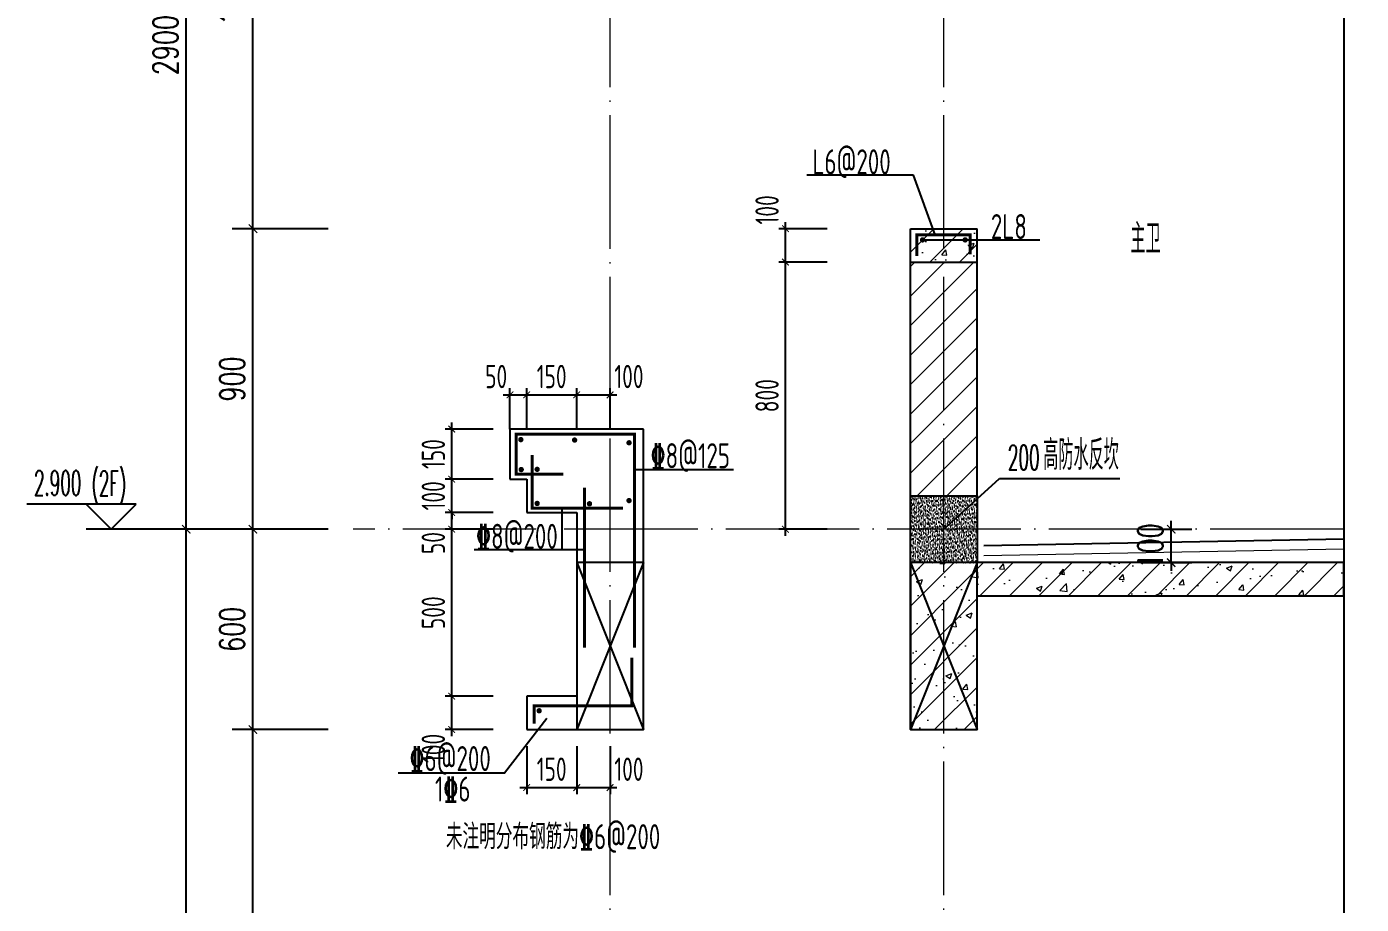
# Model space of a CAD drawing. Extents: x -668857 to 143095, y -247466 to 228182.
# Drawn here: x 67398 to 71397, y 154360 to 156988 of the extents above; entities that cross this region are included whole.
import ezdxf

# ---------------------------------------------------------------- set-up
doc = ezdxf.new("R2010")
doc.units = 0
doc.header["$LTSCALE"] = 1000
doc.linetypes.add('DOTE', pattern=[2.4200000000000004, 2, -0.2, 0.02, -0.2])
doc.layers.get('0').update_dxf_attribs({"linetype": 'CONTINUOUS'})
doc.layers.get('DEFPOINTS').update_dxf_attribs({"linetype": 'CONTINUOUS'})
for name, color, linetype in [('DIM', 2, 'CONTINUOUS'), ('DIM_ELEV', 3, 'CONTINUOUS'), ('DIM_IDEN', 67, 'CONTINUOUS'), ('DIM_SYMB', 3, 'CONTINUOUS'), ('PUB_DIM', 3, 'CONTINUOUS'), ('PUB_TEXT', 2, 'CONTINUOUS'), ('REIN', 6, 'CONTINUOUS'), ('S-大样-砼线', 7, 'CONTINUOUS'), ('S-引出线', 40, 'CONTINUOUS'), ('TEXT', 2, 'CONTINUOUS'), ('WALL', 5, 'CONTINUOUS'), ('看线', 251, 'CONTINUOUS'), ('立面-看线', 251, 'CONTINUOUS')]:
    doc.layers.add(name, color=color, linetype=linetype)
for name, color, linetype, lineweight in [('DOTE', 19, 'DOTE', 9), ('PUB_HATCH', 8, 'CONTINUOUS', 9), ('内粉刷', 37, 'CONTINUOUS', 9)]:
    doc.layers.add(name, color=color, linetype=linetype, lineweight=lineweight)
doc.styles.add('_TCH_DIM', font='SIMPLEX.shx', dxfattribs={"width": 0.7, "bigfont": 'GBCBIG.shx'})
doc.styles.add('_TCH_DIM_T3', font='SIMPLEX', dxfattribs={"width": 0.7058823529411765, "bigfont": 'GBCBIG'})
doc.styles.add('DIM_FONT_T3', font='SIMPLEX', dxfattribs={"width": 0.7058823529411765, "bigfont": 'GBCBIG'})
doc.styles.add('TSSD_DIMENSION', font='Tssdeng.shx', dxfattribs={"width": 0.7, "bigfont": 'tssdchn.shx'})
doc.styles.add('TSSD_REIN', font='tssdeng.shx', dxfattribs={"width": 0.7, "height": 300, "bigfont": 'tssdchn.shx'})
doc.styles.add('w', font='tssdeng.shx', dxfattribs={"width": 0.8, "bigfont": 'tssdchn.shx'})
doc.dimstyles.new('_TCH_ARCH&&25', dxfattribs={"dimtxt": 74.375, "dimasz": 25, "dimexe": 62.5, "dimexo": 75, "dimgap": 25, "dimtad": 1, "dimdec": 0, "dimzin": 0, "dimdsep": 46, "dimtxsty": '_TCH_DIM_T3', "dimblk": 'ARCHTICK', "dimcen": 0.09, "dimclrt": 7, "dimazin": 0, "dimtfac": 1, "dimtdec": 0, "dimtix": 1, "dimtmove": 2, "dimatfit": 3, "dimldrblk": 'ARCHTICK', "dimfxl": 0, "dimtolj": 1, "dimtzin": 0, "dimarcsym": 0})
doc.dimstyles.new('TSSD_20_20', dxfattribs={"dimtxt": 60, "dimasz": 20, "dimexe": 20, "dimexo": 50, "dimgap": 20, "dimtad": 1, "dimdec": 0, "dimzin": 0, "dimdsep": 46, "dimtxsty": 'TSSD_DIMENSION', "dimblk": 'ARCHTICK', "dimblk1": 'ARCHTICK', "dimblk2": 'ARCHTICK', "dimcen": 0, "dimdle": 20, "dimclrt": 7, "dimadec": 0, "dimazin": 0, "dimtfac": 1, "dimtdec": 0, "dimtix": 1, "dimtmove": 2, "dimatfit": 3, "dimfxl": 0, "dimtolj": 1, "dimtzin": 0, "dimarcsym": 0})
pattern_1 = [(45, (0, 0), (-44.19417382415921, 44.19417382415922), []), (49.99999999999999, (0, 0), (179.3150456501884, -15.68803374564878), [18.75, -206.25]), (355, (0, 0), (-34.68783340325, 188.048033425003), [15, -165]), (100.4514, (14.94292, -1.307335), (144.6273454285054, 172.3598855152384), [15.9350475, -175.285528]), (46.18420000000002, (0, 50), (266.8102621564111, -41.37975358225452), [28.125, -309.3749999999999]), (96.6356, (22.23418625, 46.55167325), (233.6656763871758, 243.5294677251104), [23.902572, -262.92825]), (351.1842, (0, 50), (233.6654862834068, 243.5296502313311), [22.5, -247.5]), (21, (25, 37.5), (149.2267630296154, -100.6547226663347), [18.75, -206.25]), (326.0000000000001, (25, 37.5), (60.82883298039543, 181.2875112617133), [15, -165]), (71.4514, (37.43555825, 29.1120985), (210.0556571453725, 80.6326241774881), [15.9350475, -175.285528]), (37.50000000000001, (0, 0), (3.039963829322667, 83.22346345782788), [0, -163, 0, -167.5, 0, -165.625]), (7.499999999999999, (0, 0), (65.76738436053715, 98.60292797059006), [0, -95.5, 0, -159.25, 0, -63.125]), (327.5, (-55.75, 0), (133.4556090431022, -5.638717933594939), [0, -62.5, 0, -195, 0, -258.75]), (317.5, (-80.75, 0), (145.7965423355966, 25.02624558307943), [0, -81.25, 0, -129.5, 0, -183.75])]

# ---------------------------------------------------------------- blocks, each defined once
blk = doc.blocks.new('_ArchTick')
at = {"color": 0, "linetype": 'ByBlock', "const_width": 0.15}
blk.add_lwpolyline([(-0.5, -0.5), (0.5, 0.5)], dxfattribs=at)
blk = doc.blocks.new('*D2123')
at = {"layer": 'DEFPOINTS', "color": 0}
for p in [(1158057.574142566, 465143.3721649078), (1158223.534027657, 465143.3721649078), (1158057.574142566, 465043.3721650917)]:
    blk.add_point(p, dxfattribs=at)
at = {"layer": 'PUB_DIM', "color": 0, "lineweight": -2}
for p, q in [((1158223.534027657, 465143.3721649078), (1158223.534027657, 465168.3721649078)), ((1158132.574142566, 465143.3721649078), (1158286.034027657, 465143.3721649078)), ((1158223.534027657, 465043.3721650917), (1158223.534027657, 465143.3721649078)), ((1158132.574142566, 465043.3721650917), (1158286.034027657, 465043.3721650917)), ((1158223.534027657, 465043.3721650917), (1158223.534027657, 465018.3721650917))]:
    blk.add_line(p, q, dxfattribs=at)
at = {"layer": 'PUB_DIM', "color": 0, "lineweight": -2, "xscale": 25, "yscale": 25, "zscale": 25}
for p, rotation in [((1158223.534027657, 465143.3721649078), 270), ((1158223.534027657, 465043.3721650917), 90)]:
    blk.add_blockref('_ArchTick', p, dxfattribs=dict(at, rotation=rotation))
at = {"layer": 'PUB_DIM', "color": 7, "insert": (1158161.346527657, 465093.3721649999), "char_height": 74.375, "attachment_point": 5, "rotation": 90, "style": '_TCH_DIM_T3'}
blk.add_mtext('\\A1;100', dxfattribs=at)
blk = doc.blocks.new('*D2568')
at = {"layer": 'DEFPOINTS', "color": 0}
for p in [(68896.28783551301, 155885.575227208), (68846.28755016497, 155733.2517491005), (68896.28783551301, 155733.2517490996)]:
    blk.add_point(p, dxfattribs=at)
at = {"layer": 'DIM', "color": 0, "lineweight": -2}
for p, q in [((68846.28755016497, 155783.2517491005), (68846.28755016497, 155905.575227208)), ((68896.28783551301, 155783.2517490996), (68896.28783551301, 155905.575227208)), ((68826.28755016497, 155885.575227208), (68916.28783551301, 155885.575227208))]:
    blk.add_line(p, q, dxfattribs=at)
at = {"layer": 'DIM', "color": 0, "lineweight": -2, "xscale": 20, "yscale": 20, "zscale": 20, "rotation": 180}
blk.add_blockref('_ArchTick', (68846.28755016497, 155885.575227208), dxfattribs=at)
at = {"layer": 'DIM', "color": 0, "lineweight": -2, "xscale": 20, "yscale": 20, "zscale": 20}
blk.add_blockref('_ArchTick', (68896.28783551301, 155885.575227208), dxfattribs=at)
at = {"layer": 'DIM', "color": 7, "insert": (68804.91575529316, 155940.575227208), "char_height": 70, "attachment_point": 5, "style": 'TSSD_DIMENSION'}
blk.add_mtext('\\A1;50', dxfattribs=at)
blk = doc.blocks.new('*D2569')
at = {"layer": 'DEFPOINTS', "color": 0}
for p in [(69046.28783554258, 155885.5752272061), (68896.28783551301, 155733.2517490996), (69046.28783554258, 155733.2517490967)]:
    blk.add_point(p, dxfattribs=at)
at = {"layer": 'DIM', "color": 0, "lineweight": -2}
for p, q in [((68896.28783551301, 155783.2517490996), (68896.28783551301, 155905.5752272061)), ((69046.28783554258, 155783.2517490967), (69046.28783554258, 155905.5752272061)), ((68876.28783551301, 155885.5752272061), (69066.28783554258, 155885.5752272061))]:
    blk.add_line(p, q, dxfattribs=at)
at = {"layer": 'DIM', "color": 0, "lineweight": -2, "xscale": 20, "yscale": 20, "zscale": 20, "rotation": 180}
blk.add_blockref('_ArchTick', (68896.28783551301, 155885.5752272061), dxfattribs=at)
at = {"layer": 'DIM', "color": 0, "lineweight": -2, "xscale": 20, "yscale": 20, "zscale": 20}
blk.add_blockref('_ArchTick', (69046.28783554258, 155885.5752272061), dxfattribs=at)
at = {"layer": 'DIM', "color": 7, "insert": (68971.2878355278, 155940.5752272061), "char_height": 70, "attachment_point": 5, "style": 'TSSD_DIMENSION'}
blk.add_mtext('\\A1;150', dxfattribs=at)
blk = doc.blocks.new('*D2570')
at = {"layer": 'DEFPOINTS', "color": 0}
for p in [(69146.287828865, 155885.5752272037), (69046.28783554258, 155733.2517490967), (69146.287828865, 155733.2517490948)]:
    blk.add_point(p, dxfattribs=at)
at = {"layer": 'DIM', "color": 0, "lineweight": -2}
for p, q in [((69046.28783554258, 155783.2517490967), (69046.28783554258, 155905.5752272037)), ((69146.287828865, 155783.2517490948), (69146.287828865, 155905.5752272037)), ((69026.28783554258, 155885.5752272037), (69166.287828865, 155885.5752272037))]:
    blk.add_line(p, q, dxfattribs=at)
at = {"layer": 'DIM', "color": 0, "lineweight": -2, "xscale": 20, "yscale": 20, "zscale": 20, "rotation": 180}
blk.add_blockref('_ArchTick', (69046.28783554258, 155885.5752272037), dxfattribs=at)
at = {"layer": 'DIM', "color": 0, "lineweight": -2, "xscale": 20, "yscale": 20, "zscale": 20}
blk.add_blockref('_ArchTick', (69146.287828865, 155885.5752272037), dxfattribs=at)
at = {"layer": 'DIM', "color": 7, "insert": (69202.73654681368, 155940.5752272037), "char_height": 70, "attachment_point": 5, "style": 'TSSD_DIMENSION'}
blk.add_mtext('\\A1;100', dxfattribs=at)
blk = doc.blocks.new('*D2571')
at = {"layer": 'DEFPOINTS', "color": 0}
for p in [(68896.28783554747, 154883.2258814403), (69046.28783554595, 154883.2258814374), (69046.28783554595, 154709.5151914844)]:
    blk.add_point(p, dxfattribs=at)
at = {"layer": 'DIM', "color": 0, "lineweight": -2}
for p, q in [((68896.28783554747, 154833.2258814403), (68896.28783554747, 154689.5151914844)), ((69046.28783554595, 154833.2258814374), (69046.28783554595, 154689.5151914844)), ((68876.28783554747, 154709.5151914844), (69066.28783554595, 154709.5151914844))]:
    blk.add_line(p, q, dxfattribs=at)
at = {"layer": 'DIM', "color": 0, "lineweight": -2, "xscale": 20, "yscale": 20, "zscale": 20, "rotation": 180}
blk.add_blockref('_ArchTick', (68896.28783554747, 154709.5151914844), dxfattribs=at)
at = {"layer": 'DIM', "color": 0, "lineweight": -2, "xscale": 20, "yscale": 20, "zscale": 20}
blk.add_blockref('_ArchTick', (69046.28783554595, 154709.5151914844), dxfattribs=at)
at = {"layer": 'DIM', "color": 7, "insert": (68971.28783554671, 154764.5151914844), "char_height": 70, "attachment_point": 5, "style": 'TSSD_DIMENSION'}
blk.add_mtext('\\A1;150', dxfattribs=at)
blk = doc.blocks.new('*D2572')
at = {"layer": 'DEFPOINTS', "color": 0}
for p in [(69046.28783554607, 154883.2258814374), (69146.28782886872, 154883.2258814356), (69146.28782886872, 154709.5151914819)]:
    blk.add_point(p, dxfattribs=at)
at = {"layer": 'DIM', "color": 0, "lineweight": -2}
for p, q in [((69046.28783554607, 154833.2258814374), (69046.28783554607, 154689.5151914819)), ((69146.28782886872, 154833.2258814356), (69146.28782886872, 154689.5151914819)), ((69026.28783554607, 154709.5151914819), (69166.28782886872, 154709.5151914819))]:
    blk.add_line(p, q, dxfattribs=at)
at = {"layer": 'DIM', "color": 0, "lineweight": -2, "xscale": 20, "yscale": 20, "zscale": 20, "rotation": 180}
blk.add_blockref('_ArchTick', (69046.28783554607, 154709.5151914819), dxfattribs=at)
at = {"layer": 'DIM', "color": 0, "lineweight": -2, "xscale": 20, "yscale": 20, "zscale": 20}
blk.add_blockref('_ArchTick', (69146.28782886872, 154709.5151914819), dxfattribs=at)
at = {"layer": 'DIM', "color": 7, "insert": (69202.73654681741, 154764.5151914819), "char_height": 70, "attachment_point": 5, "style": 'TSSD_DIMENSION'}
blk.add_mtext('\\A1;100', dxfattribs=at)
blk = doc.blocks.new('*D2573')
at = {"layer": 'DEFPOINTS', "color": 0}
for p in [(68671.67678371666, 155783.2258814364), (68846.2875501659, 155783.2258814364), (68846.2875501659, 155633.2258814363)]:
    blk.add_point(p, dxfattribs=at)
at = {"layer": 'DIM', "color": 0, "lineweight": -2}
for p, q in [((68796.2875501659, 155783.2258814364), (68651.67678371666, 155783.2258814364)), ((68671.67678371666, 155613.2258814363), (68671.67678371666, 155803.2258814364)), ((68796.2875501659, 155633.2258814363), (68651.67678371666, 155633.2258814363))]:
    blk.add_line(p, q, dxfattribs=at)
at = {"layer": 'DIM', "color": 0, "lineweight": -2, "xscale": 20, "yscale": 20, "zscale": 20}
for p, rotation in [((68671.67678371666, 155783.2258814364), 90), ((68671.67678371666, 155633.2258814363), 270)]:
    blk.add_blockref('_ArchTick', p, dxfattribs=dict(at, rotation=rotation))
at = {"layer": 'DIM', "color": 7, "insert": (68616.67678371664, 155708.2258814363), "char_height": 70, "attachment_point": 5, "rotation": 90, "style": 'TSSD_DIMENSION'}
blk.add_mtext('\\A1;150', dxfattribs=at)
blk = doc.blocks.new('*D2574')
at = {"layer": 'DEFPOINTS', "color": 0}
for p in [(68671.67678371666, 155633.2258814363), (68846.2875501659, 155633.2258814363), (68846.2875501659, 155533.2258814363)]:
    blk.add_point(p, dxfattribs=at)
at = {"layer": 'DIM', "color": 0, "lineweight": -2}
for p, q in [((68671.67678371666, 155633.2258814363), (68671.67678371666, 155653.2258814363)), ((68796.2875501659, 155633.2258814363), (68651.67678371666, 155633.2258814363)), ((68671.67678371666, 155533.2258814363), (68671.67678371666, 155633.2258814363)), ((68796.2875501659, 155533.2258814363), (68651.67678371666, 155533.2258814363)), ((68671.67678371666, 155533.2258814363), (68671.67678371666, 155513.2258814363))]:
    blk.add_line(p, q, dxfattribs=at)
at = {"layer": 'DIM', "color": 0, "lineweight": -2, "xscale": 20, "yscale": 20, "zscale": 20}
for p, rotation in [((68671.67678371666, 155633.2258814363), 270), ((68671.67678371666, 155533.2258814363), 90)]:
    blk.add_blockref('_ArchTick', p, dxfattribs=dict(at, rotation=rotation))
at = {"layer": 'DIM', "color": 7, "insert": (68616.67678371664, 155583.2258814363), "char_height": 70, "attachment_point": 5, "rotation": 90, "style": 'TSSD_DIMENSION'}
blk.add_mtext('\\A1;100', dxfattribs=at)
blk = doc.blocks.new('*D2575')
at = {"layer": 'DEFPOINTS', "color": 0}
for p in [(68671.67678371666, 155533.2258814363), (68846.2875501659, 155533.2258814363), (68846.2875501659, 155483.2258814366)]:
    blk.add_point(p, dxfattribs=at)
at = {"layer": 'DIM', "color": 0, "lineweight": -2}
for p, q in [((68796.2875501659, 155533.2258814363), (68651.67678371666, 155533.2258814363)), ((68671.67678371666, 155463.2258814366), (68671.67678371666, 155553.2258814363)), ((68796.2875501659, 155483.2258814366), (68651.67678371666, 155483.2258814366))]:
    blk.add_line(p, q, dxfattribs=at)
at = {"layer": 'DIM', "color": 0, "lineweight": -2, "xscale": 20, "yscale": 20, "zscale": 20}
for p, rotation in [((68671.67678371666, 155533.2258814363), 90), ((68671.67678371666, 155483.2258814366), 270)]:
    blk.add_blockref('_ArchTick', p, dxfattribs=dict(at, rotation=rotation))
at = {"layer": 'DIM', "color": 7, "insert": (68616.67678371654, 155441.8540865649), "char_height": 70, "attachment_point": 5, "rotation": 90, "style": 'TSSD_DIMENSION'}
blk.add_mtext('\\A1;50', dxfattribs=at)
blk = doc.blocks.new('*D2576')
at = {"layer": 'DEFPOINTS', "color": 0}
for p in [(68671.67678371666, 155483.2258814366), (68846.2875501659, 155483.2258814366), (68846.2875501659, 154983.2258814367)]:
    blk.add_point(p, dxfattribs=at)
at = {"layer": 'DIM', "color": 0, "lineweight": -2}
for p, q in [((68671.67678371666, 154963.2258814367), (68671.67678371666, 155503.2258814366)), ((68796.2875501659, 155483.2258814366), (68651.67678371666, 155483.2258814366)), ((68796.2875501659, 154983.2258814367), (68651.67678371666, 154983.2258814367))]:
    blk.add_line(p, q, dxfattribs=at)
at = {"layer": 'DIM', "color": 0, "lineweight": -2, "xscale": 20, "yscale": 20, "zscale": 20}
for p, rotation in [((68671.67678371666, 155483.2258814366), 90), ((68671.67678371666, 154983.2258814367), 270)]:
    blk.add_blockref('_ArchTick', p, dxfattribs=dict(at, rotation=rotation))
at = {"layer": 'DIM', "color": 7, "insert": (68616.67678371664, 155233.2258814367), "char_height": 70, "attachment_point": 5, "rotation": 90, "style": 'TSSD_DIMENSION'}
blk.add_mtext('\\A1;500', dxfattribs=at)
blk = doc.blocks.new('*D2577')
at = {"layer": 'DEFPOINTS', "color": 0}
for p in [(68671.67678371666, 154983.2258814367), (68846.2875501659, 154983.2258814367), (68846.2875501659, 154883.2258814367)]:
    blk.add_point(p, dxfattribs=at)
at = {"layer": 'DIM', "color": 0, "lineweight": -2}
for p, q in [((68796.2875501659, 154983.2258814367), (68651.67678371666, 154983.2258814367)), ((68671.67678371666, 154863.2258814367), (68671.67678371666, 155003.2258814367)), ((68796.2875501659, 154883.2258814367), (68651.67678371666, 154883.2258814367))]:
    blk.add_line(p, q, dxfattribs=at)
at = {"layer": 'DIM', "color": 0, "lineweight": -2, "xscale": 20, "yscale": 20, "zscale": 20}
for p, rotation in [((68671.67678371666, 154983.2258814367), 90), ((68671.67678371666, 154883.2258814367), 270)]:
    blk.add_blockref('_ArchTick', p, dxfattribs=dict(at, rotation=rotation))
at = {"layer": 'DIM', "color": 7, "insert": (68616.67678371654, 154826.7771634881), "char_height": 70, "attachment_point": 5, "rotation": 90, "style": 'TSSD_DIMENSION'}
blk.add_mtext('\\A1;100', dxfattribs=at)
blk = doc.blocks.new('*D2596')
at = {"layer": 'DEFPOINTS', "color": 0}
for p in [(68076.09341225855, 154883.2258814368), (68376.09341227927, 154883.2258814368), (68376.09341227927, 153483.2260189572)]:
    blk.add_point(p, dxfattribs=at)
at = {"layer": 'PUB_DIM', "color": 0, "lineweight": -2}
for p, q in [((68301.09341227927, 154883.2258814368), (68013.59341225855, 154883.2258814368)), ((68076.09341225855, 153483.2260189572), (68076.09341225855, 154883.2258814368)), ((68301.09341227927, 153483.2260189572), (68013.59341225855, 153483.2260189572))]:
    blk.add_line(p, q, dxfattribs=at)
at = {"layer": 'PUB_DIM', "color": 0, "lineweight": -2, "xscale": 25, "yscale": 25, "zscale": 25}
for p, rotation in [((68076.09341225855, 154883.2258814368), 90), ((68076.09341225855, 153483.2260189572), 270)]:
    blk.add_blockref('_ArchTick', p, dxfattribs=dict(at, rotation=rotation))
at = {"layer": 'PUB_DIM', "color": 7, "insert": (68013.90591225853, 154183.2259501971), "char_height": 74.375, "attachment_point": 5, "rotation": 90, "style": '_TCH_DIM_T3'}
blk.add_mtext('\\A1;1400', dxfattribs=at)
blk = doc.blocks.new('*D2597')
at = {"layer": 'DEFPOINTS', "color": 0}
for p in [(68076.09341225855, 155483.2258814365), (68376.09341227927, 155483.2258814365), (68376.09341227927, 154883.2258814368)]:
    blk.add_point(p, dxfattribs=at)
at = {"layer": 'PUB_DIM', "color": 0, "lineweight": -2}
for p, q in [((68301.09341227927, 155483.2258814365), (68013.59341225855, 155483.2258814365)), ((68076.09341225855, 154883.2258814368), (68076.09341225855, 155483.2258814365)), ((68301.09341227927, 154883.2258814368), (68013.59341225855, 154883.2258814368))]:
    blk.add_line(p, q, dxfattribs=at)
at = {"layer": 'PUB_DIM', "color": 0, "lineweight": -2, "xscale": 25, "yscale": 25, "zscale": 25}
for p, rotation in [((68076.09341225855, 155483.2258814365), 90), ((68076.09341225855, 154883.2258814368), 270)]:
    blk.add_blockref('_ArchTick', p, dxfattribs=dict(at, rotation=rotation))
at = {"layer": 'PUB_DIM', "color": 7, "insert": (68013.90591225853, 155183.2258814367), "char_height": 74.375, "attachment_point": 5, "rotation": 90, "style": '_TCH_DIM_T3'}
blk.add_mtext('\\A1;600', dxfattribs=at)
blk = doc.blocks.new('*D2598')
at = {"layer": 'DEFPOINTS', "color": 0}
for p in [(68076.09341225855, 156383.2260189572), (68376.09341227927, 156383.2260189572), (68376.09341227927, 155483.2258814365)]:
    blk.add_point(p, dxfattribs=at)
at = {"layer": 'PUB_DIM', "color": 0, "lineweight": -2}
for p, q in [((68301.09341227927, 156383.2260189572), (68013.59341225855, 156383.2260189572)), ((68076.09341225855, 155483.2258814365), (68076.09341225855, 156383.2260189572)), ((68301.09341227927, 155483.2258814365), (68013.59341225855, 155483.2258814365))]:
    blk.add_line(p, q, dxfattribs=at)
at = {"layer": 'PUB_DIM', "color": 0, "lineweight": -2, "xscale": 25, "yscale": 25, "zscale": 25}
for p, rotation in [((68076.09341225855, 156383.2260189572), 90), ((68076.09341225855, 155483.2258814365), 270)]:
    blk.add_blockref('_ArchTick', p, dxfattribs=dict(at, rotation=rotation))
at = {"layer": 'PUB_DIM', "color": 7, "insert": (68013.90591225853, 155933.2259501969), "char_height": 74.375, "attachment_point": 5, "rotation": 90, "style": '_TCH_DIM_T3'}
blk.add_mtext('\\A1;900', dxfattribs=at)
blk = doc.blocks.new('*D2599')
at = {"layer": 'DEFPOINTS', "color": 0}
for p in [(68076.09341225855, 157783.2258814368), (68376.09341227927, 157783.2258814368), (68376.09341227927, 156383.2260189572)]:
    blk.add_point(p, dxfattribs=at)
at = {"layer": 'PUB_DIM', "color": 0, "lineweight": -2}
for p, q in [((68301.09341227927, 157783.2258814368), (68013.59341225855, 157783.2258814368)), ((68076.09341225855, 156383.2260189572), (68076.09341225855, 157783.2258814368)), ((68301.09341227927, 156383.2260189572), (68013.59341225855, 156383.2260189572))]:
    blk.add_line(p, q, dxfattribs=at)
at = {"layer": 'PUB_DIM', "color": 0, "lineweight": -2, "xscale": 25, "yscale": 25, "zscale": 25}
for p, rotation in [((68076.09341225855, 157783.2258814368), 90), ((68076.09341225855, 156383.2260189572), 270)]:
    blk.add_blockref('_ArchTick', p, dxfattribs=dict(at, rotation=rotation))
at = {"layer": 'PUB_DIM', "color": 7, "insert": (68013.90591225853, 157083.2259501971), "char_height": 74.375, "attachment_point": 5, "rotation": 90, "style": '_TCH_DIM_T3'}
blk.add_mtext('\\A1;1400', dxfattribs=at)
blk = doc.blocks.new('*D2612')
at = {"layer": 'DEFPOINTS', "color": 0}
for p in [(67876.09341225412, 155483.2258814365), (68376.09341227927, 155483.2258814365), (68376.09341227927, 152583.2258814365)]:
    blk.add_point(p, dxfattribs=at)
at = {"layer": 'PUB_DIM', "color": 0, "lineweight": -2}
for p, q in [((68301.09341227927, 155483.2258814365), (67813.59341225412, 155483.2258814365)), ((67876.09341225412, 152583.2258814365), (67876.09341225412, 155483.2258814365)), ((68301.09341227927, 152583.2258814365), (67813.59341225412, 152583.2258814365))]:
    blk.add_line(p, q, dxfattribs=at)
at = {"layer": 'PUB_DIM', "color": 0, "lineweight": -2, "xscale": 25, "yscale": 25, "zscale": 25}
for p, rotation in [((67876.09341225412, 155483.2258814365), 90), ((67876.09341225412, 152583.2258814365), 270)]:
    blk.add_blockref('_ArchTick', p, dxfattribs=dict(at, rotation=rotation))
at = {"layer": 'PUB_DIM', "color": 7, "insert": (67813.90591225411, 154033.2258814365), "char_height": 74.375, "attachment_point": 5, "rotation": 90, "style": '_TCH_DIM_T3'}
blk.add_mtext('\\A1;2900', dxfattribs=at)
blk = doc.blocks.new('*D2613')
at = {"layer": 'DEFPOINTS', "color": 0}
for p in [(67876.09341225412, 158383.2258814365), (68376.09341227927, 158383.2258814365), (68376.09341227927, 155483.2258814365)]:
    blk.add_point(p, dxfattribs=at)
at = {"layer": 'PUB_DIM', "color": 0, "lineweight": -2}
for p, q in [((68301.09341227927, 158383.2258814365), (67813.59341225412, 158383.2258814365)), ((67876.09341225412, 155483.2258814365), (67876.09341225412, 158383.2258814365)), ((68301.09341227927, 155483.2258814365), (67813.59341225412, 155483.2258814365))]:
    blk.add_line(p, q, dxfattribs=at)
at = {"layer": 'PUB_DIM', "color": 0, "lineweight": -2, "xscale": 25, "yscale": 25, "zscale": 25}
for p, rotation in [((67876.09341225412, 158383.2258814365), 90), ((67876.09341225412, 155483.2258814365), 270)]:
    blk.add_blockref('_ArchTick', p, dxfattribs=dict(at, rotation=rotation))
at = {"layer": 'PUB_DIM', "color": 7, "insert": (67813.90591225411, 156933.2258814365), "char_height": 74.375, "attachment_point": 5, "rotation": 90, "style": '_TCH_DIM_T3'}
blk.add_mtext('\\A1;2900', dxfattribs=at)
blk = doc.blocks.new('20210809.02282059')
at = {"layer": 'REIN', "const_width": 9}
blk.add_lwpolyline([(87484.17413905729, 66580.93723980524), (87484.17413905729, 66644.7473179046), (87644.05902665015, 66644.7473179046), (87644.05902665015, 66586.78243779903)], dxfattribs=at)
at = {"layer": 'REIN', "const_width": 8}
for points in [[(87497.66146427253, 66629.68552062381, 1), (87505.66146427253, 66629.68552062381, 1)], [(87625.09821334062, 66629.68552062381, 1), (87633.09821334062, 66629.68552062381, 1)]]:
    blk.add_lwpolyline(points, format="xyb", close=True, dxfattribs=at)
at = {"layer": 'S-引出线'}
for p, q in [((87474.5888281595, 66823.76058760582), (87154.50981688779, 66823.76058760582)), ((87538.80876634456, 66644.7473179046), (87474.5888281595, 66823.76058760582)), ((87501.66146427253, 66629.68552062381), (87853.2882327484, 66629.68552062381))]:
    blk.add_line(p, q, dxfattribs=at)
at = {"layer": 'TEXT', "style": 'w', "width": 0.7}
for s, p in [('L6@200', (87171.47256206069, 66825.93027499522)), ('2L8', (87706.15828353167, 66632.06966891466))]:
    blk.add_text(s, height=75, rotation=1.867629851175362e-07, dxfattribs=at).set_placement(p)
blk = doc.blocks.new('20210809.03232467')
at = {"layer": 'S-大样-砼线'}
for p, q in [((87154.50981688779, 67080.93735919218), (87354.50981570501, 66580.93723981472)), ((87354.51276363153, 67080.93735919014), (87154.51276483014, 66580.93723980524))]:
    blk.add_line(p, q, dxfattribs=at)
blk.add_lwpolyline([(87354.50982275046, 67080.93735918641), (87154.50981688779, 67080.93735918641), (87154.50981688965, 66580.93723980896), (87354.5098227514, 66580.93723980896)], close=True, dxfattribs=at)
blk = doc.blocks.new('A$C696610E5')
at = {"layer": 'REIN', "const_width": 9}
for points in [[(494.509790064767, 974.7257854625932), (353.2976836580783, 974.7257854625932), (353.2976836580783, 1094.985582859663), (708.3287663660012, 1094.985582859663), (708.3287663660012, 454.9217226114124)], [(401.6353541486897, 1031.683887465857), (401.6353541486897, 872.6115356116788), (673.8797542294487, 872.6115356116788)], [(557.8394778273068, 933.9868763727718), (557.8394778273068, 454.9217226114124)]]:
    blk.add_lwpolyline(points, dxfattribs=at)
at = {"layer": 'REIN', "const_width": 8}
for points in [[(363.4237561263144, 1078.319648156874, 1), (371.4237561263144, 1078.319648156874, 1)], [(524.5462573827244, 1076.877613991499, 1), (532.5462573827244, 1076.877613991499, 1)], [(687.691048192326, 1068.733111102658, 1), (695.691048192326, 1068.733111102658, 1)], [(364.5459516532719, 988.5857456214726, 1), (372.5459516532719, 988.5857456214726, 1)], [(412.3416766035371, 989.1865931907669, 1), (420.3416766035371, 989.1865931907669, 1)], [(412.3416766035371, 887.0723433398525, 1), (420.3416766035371, 887.0723433398525, 1)], [(569.1502675772645, 886.0968876407132, 1), (577.1502675772645, 886.0968876407132, 1)], [(687.691048192326, 895.7309673416312, 1), (695.691048192326, 895.7309673416312, 1)], [(418.3335837004706, 266.0728377097403, 1), (426.3335837004706, 266.0728377097403, 1)]]:
    blk.add_lwpolyline(points, format="xyb", close=True, dxfattribs=at)
at = {"layer": 'REIN'}
blk.add_lwpolyline([(407.6962873237208, 227.9368133810931, 9, 9, 0), (407.6962873237208, 280.8972348045208, 9, 9, 0), (700.0779394982383, 280.8972348045208, 9, 9, 0), (700.0779394982383, 425.2837667731219, 9, 9, 0)], format="xyseb", dxfattribs=at)
at = {"layer": 'S-大样-砼线'}
for p, q in [((534.9040304459631, 709.8516199543374), (734.9040294354782, 209.8440195930889)), ((734.9069771897048, 709.8516199523001), (534.9069785606116, 209.844019583601))]:
    blk.add_line(p, q, dxfattribs=at)
blk.add_lwpolyline([(734.9040363086388, 709.8516199485748), (534.9040304459631, 709.8516199485748), (534.9040306201205, 209.8440195873263), (734.9040364818648, 209.8440195873263)], close=True, dxfattribs=at)
at = {"layer": 'S-引出线'}
for p, q in [((704.1631958922371, 988.4597291483078), (1004.297492629848, 988.4597291483078)), ((490.5750032179058, 872.6115356116788), (490.5750032179058, 748.9157818023814)), ((227.2092979103327, 748.9157818023814), (561.0946904830635, 748.9157818023814))]:
    blk.add_line(p, q, dxfattribs=at)
blk.add_lwpolyline([(445.2543249456212, 242.7062188587734), (318.5882805185392, 79.6132992474013), (-0.001608953811228275, 79.6132992474013)], dxfattribs=at)
at = {"layer": 'TEXT', "style": 'TSSD_REIN', "width": 0.7}
for s, p in [('%%1328@125', (756.2409710646607, 992.5684979612124)), ('%%1328@200', (233.1230397964828, 751.0794697510428)), ('%%1326@200', (33.92213285947219, 85.49364312767284)), ('1%%1326', (110.1237758682109, -5.770403678005096)), ('未注明分布钢筋为%%1326@200', (142.7750935829245, -148.4006670246017))]:
    blk.add_text(s, height=75, rotation=1.867629851175362e-07, dxfattribs=at).set_placement(p)
blk = doc.blocks.new('*D3121')
at = {"layer": 'DEFPOINTS', "color": 0}
for p in [(69671.67678371654, 156383.2260189607), (69846.28755016578, 156383.2260189607), (69846.28755016578, 156283.2260189572)]:
    blk.add_point(p, dxfattribs=at)
at = {"layer": 'DIM', "color": 0, "lineweight": -2}
for p, q in [((69796.28755016578, 156383.2260189607), (69651.67678371654, 156383.2260189607)), ((69671.67678371654, 156263.2260189572), (69671.67678371654, 156403.2260189607)), ((69796.28755016578, 156283.2260189572), (69651.67678371654, 156283.2260189572))]:
    blk.add_line(p, q, dxfattribs=at)
at = {"layer": 'DIM', "color": 0, "lineweight": -2, "xscale": 20, "yscale": 20, "zscale": 20}
for p, rotation in [((69671.67678371654, 156383.2260189607), 90), ((69671.67678371654, 156283.2260189572), 270)]:
    blk.add_blockref('_ArchTick', p, dxfattribs=dict(at, rotation=rotation))
at = {"layer": 'DIM', "color": 7, "insert": (69616.67678371642, 156439.6747369096), "char_height": 70, "attachment_point": 5, "rotation": 90, "style": 'TSSD_DIMENSION'}
blk.add_mtext('\\A1;100', dxfattribs=at)
blk = doc.blocks.new('*D3142')
at = {"layer": 'DEFPOINTS', "color": 0}
for p in [(69671.67678371654, 156283.2260189572), (69846.28755016578, 156283.2260189572), (69846.28755016578, 155483.2258814365)]:
    blk.add_point(p, dxfattribs=at)
at = {"layer": 'DIM', "color": 0, "lineweight": -2}
for p, q in [((69671.67678371654, 155463.2258814365), (69671.67678371654, 156303.2260189572)), ((69796.28755016578, 156283.2260189572), (69651.67678371654, 156283.2260189572)), ((69796.28755016578, 155483.2258814365), (69651.67678371654, 155483.2258814365))]:
    blk.add_line(p, q, dxfattribs=at)
at = {"layer": 'DIM', "color": 0, "lineweight": -2, "xscale": 20, "yscale": 20, "zscale": 20}
for p, rotation in [((69671.67678371654, 156283.2260189572), 90), ((69671.67678371654, 155483.2258814365), 270)]:
    blk.add_blockref('_ArchTick', p, dxfattribs=dict(at, rotation=rotation))
at = {"layer": 'DIM', "color": 7, "insert": (69616.67678371652, 155883.2259501969), "char_height": 70, "attachment_point": 5, "rotation": 90, "style": 'TSSD_DIMENSION'}
blk.add_mtext('\\A1;800', dxfattribs=at)
blk = doc.blocks.new('gdfgdgrdfaw')
at = {"layer": 'PUB_HATCH'}
h = blk.add_hatch(dxfattribs=at)
h.set_pattern_fill('钢筋混凝土', color=256, scale=25, style=0)
h.set_pattern_definition(pattern_1)
h.paths.add_polyline_path([(1157642.391776409, 465943.3721650821), (1157642.391776409, 466043.3721650821), (1157442.391776409, 466043.3721650821), (1157442.391776409, 465943.3721650821)])
h = blk.add_hatch(dxfattribs=at)
h.set_pattern_fill('普通砖', color=256, scale=25, style=0)
h.set_pattern_definition([(45, (0, 44.8778375), (-44.19419150182874, 44.19419150182875), [])])
h.paths.add_polyline_path([(1157642.391769704, 465243.3721650823), (1157642.391769704, 465943.3721650821), (1157442.391769704, 465943.3721650821), (1157442.391769704, 465243.3721650823)])
h = blk.add_hatch(dxfattribs=at)
h.set_pattern_fill('钢筋混凝土', color=256, scale=25, style=0)
h.set_pattern_definition(pattern_1)
h.paths.add_polyline_path([(1157642.391769704, 464543.3721639105), (1157642.391774331, 464943.3721650844), (1157442.391775368, 465043.3721651007), (1157442.391769704, 464543.3721662128)])
h = blk.add_hatch(dxfattribs=at)
h.set_pattern_fill('钢筋混凝土', color=256, scale=25, style=0)
h.set_pattern_definition(pattern_1)
h.paths.add_polyline_path([(1158740.916688931, 465043.3721650868), (1157442.391775368, 465043.3721651007), (1157642.391774331, 464943.3721650844), (1158740.916688931, 464943.3721650868)])
at = {"layer": '立面-看线'}
h = blk.add_hatch(dxfattribs=at)
h.set_pattern_fill('碎沙', color=256, scale=4)
h.set_pattern_definition([(37.50000000000001, (356389.1521258352, 79681.41970536293), (-0.32000625919681, 9.788264746586847), [0, -7.7216, 0, -8.636000000000001, 0, -8.255]), (7.499999999999999, (356389.1521258352, 79681.41970536293), (8.990465662760052, 14.33650201136708), [0, -4.1656, 0, -6.9596, 0, -2.667]), (327.5, (356382.9037258351, 79681.41970536293), (15.81984740482916, 0.028743693570914), [0, -2.54, 0, -9.144, 0, -11.938]), (317.5, (356382.9037258351, 79681.41970536293), (15.27112904944595, 4.458586465144325), [0, -1.27, 0, -5.9944, 0, -6.858])])
h.paths.add_polyline_path([(1157442.391776461, 465043.3721649967), (1157642.391776523, 465043.3721646604), (1157642.391776554, 465243.3721648258), (1157442.391776492, 465243.3721653387)])
at = {"layer": 'DIM_IDEN'}
for p, q in [((1157542.392034936, 465143.3722684763), (1157709.202950143, 465294.8897628722)), ((1157709.202950143, 465294.8897628722), (1158069.379461748, 465294.8897628722))]:
    blk.add_line(p, q, dxfattribs=at)
at = {"layer": 'WALL'}
for p, q in [((1157442.391776409, 465943.3721650821), (1157442.391776409, 466043.3721650821)), ((1157442.391776409, 466043.3721650821), (1157642.391776409, 466043.3721650821)), ((1157642.391776409, 465943.3721650821), (1157642.391776409, 466043.3721650821)), ((1157442.391769704, 465243.3721650823), (1157442.391769704, 465943.3721650821)), ((1157442.391776409, 465943.3721650821), (1157642.391776409, 465943.3721650821)), ((1157642.391769704, 465243.3721650823), (1157642.391769704, 465943.3721650821)), ((1157442.391769704, 465243.3721650823), (1157642.391769704, 465243.3721650823)), ((1157442.391769704, 464543.3721662128), (1157442.391775368, 465043.3721651007)), ((1158740.916688931, 465043.3721650868), (1157442.391775368, 465043.3721651007)), ((1158740.916688931, 464943.3721650868), (1158740.916688931, 465043.3721650868)), ((1158740.916688931, 464943.3721650868), (1157642.391774331, 464943.3721650844)), ((1157642.391769704, 464543.3721639105), (1157642.391774331, 464943.3721650844)), ((1157442.391769704, 464543.3721662128), (1157642.391769704, 464543.3721639105))]:
    blk.add_line(p, q, dxfattribs=at)
blk.add_lwpolyline([(1157442.391776455, 465243.3721650823), (1157642.391776591, 465243.3721650823), (1157642.391776591, 465043.3721650823), (1157442.391776455, 465043.3721650823)], close=True, dxfattribs=at)
at = {"layer": '内粉刷'}
blk.add_lwpolyline([(1158740.916688931, 465083.372165086), (1157662.391775905, 465063.3832221435)], dxfattribs=at)
at = {"layer": '看线', "color": 32}
blk.add_lwpolyline([(1158740.916688931, 465113.372165086), (1157662.391775905, 465093.3832221435)], dxfattribs=at)
at = {"layer": 'PUB_TEXT', "style": 'DIM_FONT_T3'}
for s, height, width, p in [('主卫', 89.36170212765958, 0.7058823529411765, (1158101.60987159, 465968.9951432003)), ('200', 74.375, 0.4982698961937717, (1157734.212065002, 465321.1397628722)), ('高防水反坎', 89.36170212765958, 0.7058823529411765, (1157840.094417944, 465321.1397628722))]:
    blk.add_text(s, height=height, dxfattribs=dict(at, width=width)).set_placement(p)
at = {"layer": 'PUB_DIM'}
dim = blk.add_aligned_dim(p1=(1158057.574142566, 465043.3721650917), p2=(1158057.574142566, 465143.3721649078), distance=-165.9598850910552, dimstyle='_TCH_ARCH&&25', dxfattribs=at)
dim.commit()
dim.dimension.update_dxf_attribs({"geometry": '*D2123', "text_midpoint": (1158161.346527657, 465093.3721649999)})

msp = doc.modelspace()

# ---------------------------------------------------------------- linework, layer by layer
at = {"layer": 'DIM_ELEV', "color": 1}
for p, q in [((67726.09341225273, 155558.2258814365), (67398.09341225273, 155558.2258814365)), ((67651.09341225273, 155483.2258814365), (67576.09341225273, 155558.2258814365)), ((67651.09341225273, 155483.2258814365), (67726.09341225273, 155558.2258814365)), ((68076.09341225843, 155483.2258814365), (67576.09341225273, 155483.2258814365))]:
    msp.add_line(p, q, dxfattribs=at)
at = {"layer": 'DIM_SYMB'}
msp.add_lwpolyline([(71344.81248858606, 168563.2258814307), (71344.8124885856, 159901.3497366306), (71397.3124885856, 159882.2412993315), (71292.3124885856, 159863.7269663572), (71344.8124885856, 159845.0997366306), (71344.81248858513, 151183.2235918305)], dxfattribs=at)
at = {"layer": 'DOTE', "color": 1, "linetype": 'DOTE', "ltscale": 0.2}
for p, q in [((70146.28756935953, 151483.2235918305), (70146.28756935906, 169163.2258814303)), ((69146.28756935953, 151483.2235918305), (69146.28756935906, 158383.2258814365)), ((71344.81248858536, 155483.2258814365), (68376.09341227927, 155483.2258814365))]:
    msp.add_line(p, q, dxfattribs=at)
at = {"layer": 'WALL'}
for p, q in [((69246.2875693593, 155783.2258814364), (68846.2875501659, 155783.2258814364)), ((68846.2875501659, 155783.2258814364), (68846.2875501659, 155633.2258814364)), ((69246.2875693593, 154883.2258814367), (69246.2875693593, 155783.2258814364)), ((68846.2875501659, 155633.2258814364), (68896.2875501659, 155633.2258814364)), ((68896.2875501659, 155633.2258814364), (68896.2875501659, 155533.2258814364)), ((68896.2875501659, 155533.2258814364), (69046.2875501659, 155533.2258814364)), ((69046.2875501659, 155533.2258814364), (69046.28783554758, 154983.2258814367)), ((69046.28783554758, 154983.2258814367), (68896.28783554758, 154983.2258814367)), ((68896.28783554758, 154983.2258814367), (68896.28783554758, 154883.2258814367)), ((68896.28783554758, 154883.2258814367), (69246.2875693593, 154883.2258814367))]:
    msp.add_line(p, q, dxfattribs=at)

# ---------------------------------------------------------------- block references
msp.add_blockref('gdfgdgrdfaw', (-1087396.104200345, -309660.1461461249))
at = {"layer": 'REIN'}
msp.add_blockref('20210809.02282059', (-17418.89521119301, 89720.11925486603), dxfattribs=at)
at = {"layer": '内粉刷'}
msp.add_blockref('A$C696610E5', (68511.38362298952, 154673.3732888327), dxfattribs=at)
at = {"layer": '立面-看线'}
msp.add_blockref('20210809.03232467', (-17108.2222133039, 88302.28877797665), dxfattribs=at)

# ---------------------------------------------------------------- texts
at = {"layer": 'PUB_TEXT', "color": 1, "style": '_TCH_DIM', "width": 0.4941176470588236}
for s, p in [('2.900', (67419.99341225275, 155584.4758814365)), ('(2F)', (67592.14341225277, 155583.2508814365))]:
    msp.add_text(s, height=74.375, dxfattribs=at).set_placement(p)

# ---------------------------------------------------------------- dimensions: what is measured, and where the dimension line sits
at = {"layer": 'DIM'}
for base, p1, p2, angle, picture, middle in [((69671.67678371654, 156383.2260189607), (69846.28755016578, 156283.2260189572), (69846.28755016578, 156383.2260189607), 90, '*D3121', (69616.67678371642, 156439.6747369096)), ((68896.28783551301, 155885.575227208), (68846.28755016497, 155733.2517491005), (68896.28783551301, 155733.2517490996), 359.99999999896613, '*D2568', (68804.91575529316, 155940.575227208)), ((69146.287828865, 155885.5752272037), (69046.28783554258, 155733.2517490967), (69146.287828865, 155733.2517490948), 359.9999999989161, '*D2570', (69202.73654681368, 155940.5752272037)), ((68671.67678371666, 155533.2258814363), (68846.2875501659, 155483.2258814366), (68846.2875501659, 155533.2258814363), 90, '*D2575', (68616.67678371654, 155441.8540865649)), ((68671.67678371666, 154983.2258814367), (68846.2875501659, 154883.2258814367), (68846.2875501659, 154983.2258814367), 90, '*D2577', (68616.67678371654, 154826.7771634881)), ((69146.28782886872, 154709.5151914819), (69046.28783554607, 154883.2258814374), (69146.28782886872, 154883.2258814356), 359.99999999896613, '*D2572', (69202.73654681741, 154764.5151914819))]:
    dim = msp.add_linear_dim(base=base, p1=p1, p2=p2, angle=angle, dimstyle='TSSD_20_20', override={"dimtxt": 70}, dxfattribs=at)
    dim.commit()
    dim.dimension.update_dxf_attribs({"geometry": picture, "text_midpoint": middle, "dimtype": 161})
for p1, p2, distance, picture, middle in [((69846.28755016578, 155483.2258814365), (69846.28755016578, 156283.2260189572), 174.6107664492447, '*D3142', (69616.67678371652, 155883.2259501969)), ((68896.28783551301, 155733.2517490996), (69046.28783554258, 155733.2517490967), 152.323478109407, '*D2569', (68971.2878355278, 155940.5752272061)), ((68846.2875501659, 155633.2258814363), (68846.2875501659, 155783.2258814364), 174.6107664492447, '*D2573', (68616.67678371664, 155708.2258814363)), ((68846.2875501659, 155533.2258814363), (68846.2875501659, 155633.2258814363), 174.6107664492447, '*D2574', (68616.67678371664, 155583.2258814363)), ((68846.2875501659, 154983.2258814367), (68846.2875501659, 155483.2258814366), 174.6107664492447, '*D2576', (68616.67678371664, 155233.2258814367)), ((68896.28783554747, 154883.2258814403), (69046.28783554595, 154883.2258814374), -173.71068995300448, '*D2571', (68971.28783554671, 154764.5151914844))]:
    dim = msp.add_aligned_dim(p1=p1, p2=p2, distance=distance, dimstyle='TSSD_20_20', override={"dimtxt": 70}, dxfattribs=at)
    dim.commit()
    dim.dimension.update_dxf_attribs({"geometry": picture, "text_midpoint": middle})
at = {"layer": 'PUB_DIM'}
for p1, p2, distance, picture, middle in [((68376.09341227927, 155483.2258814365), (68376.09341227927, 158383.2258814365), 500.0000000251457, '*D2613', (67813.90591225411, 156933.2258814365)), ((68376.09341227927, 156383.2260189572), (68376.09341227927, 157783.2258814368), 300.0000000207219, '*D2599', (68013.90591225853, 157083.2259501971)), ((68376.09341227927, 155483.2258814365), (68376.09341227927, 156383.2260189572), 300.0000000207219, '*D2598', (68013.90591225853, 155933.2259501969)), ((68376.09341227927, 152583.2258814365), (68376.09341227927, 155483.2258814365), 500.0000000251457, '*D2612', (67813.90591225411, 154033.2258814365)), ((68376.09341227927, 154883.2258814368), (68376.09341227927, 155483.2258814365), 300.0000000207219, '*D2597', (68013.90591225853, 155183.2258814367)), ((68376.09341227927, 153483.2260189572), (68376.09341227927, 154883.2258814368), 300.0000000207219, '*D2596', (68013.90591225853, 154183.2259501971))]:
    dim = msp.add_aligned_dim(p1=p1, p2=p2, distance=distance, dimstyle='_TCH_ARCH&&25', dxfattribs=at)
    dim.commit()
    dim.dimension.update_dxf_attribs({"geometry": picture, "text_midpoint": middle})

doc.saveas('drawing.dxf')
